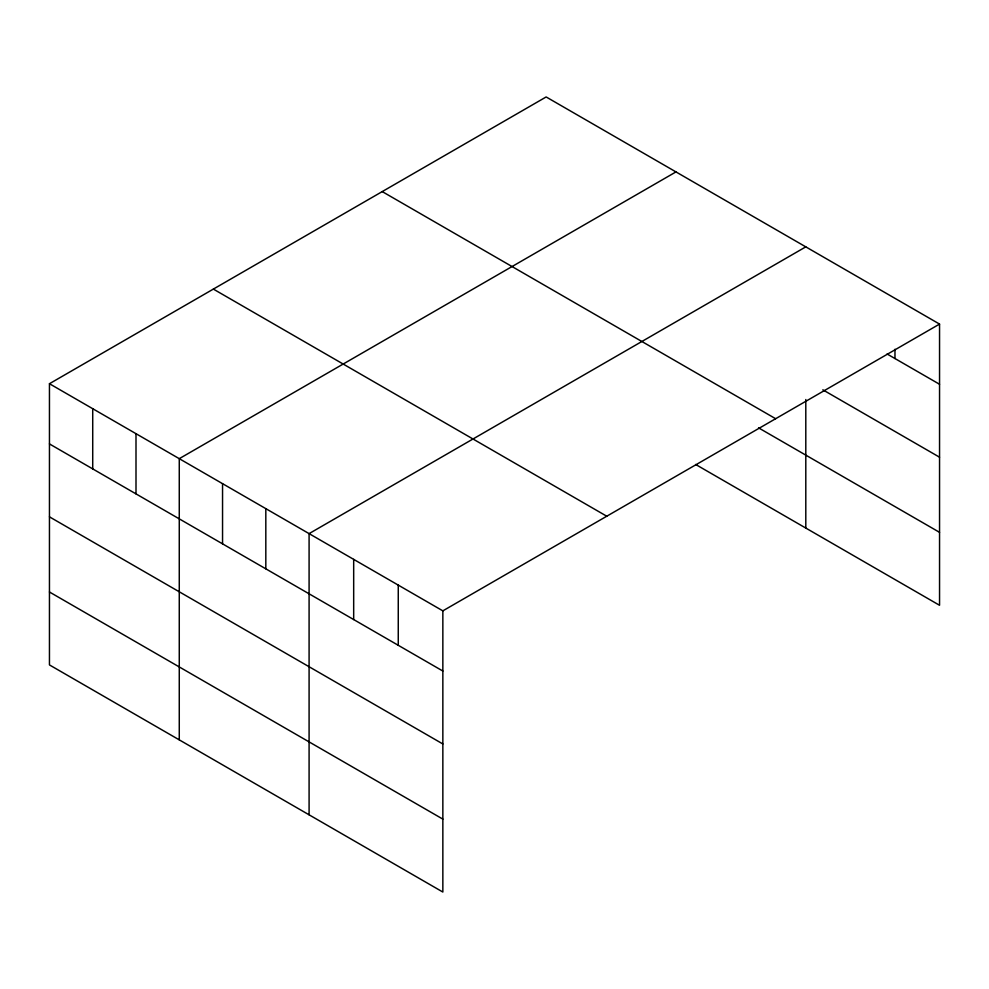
<?xml version="1.0" encoding="UTF-8"?>
<svg xmlns="http://www.w3.org/2000/svg" width="989" height="989" viewBox="0 0 989 989"><rect width="100%" height="100%" fill="white"/><g stroke="black" fill="none" stroke-linecap="round" stroke-linejoin="round"><path stroke-width="1.48" d="M49.45 383.72L442.849 610.856L442.849 892.041L49.45 664.917L49.45 383.72L546.151 96.959L939.55 324.083L939.55 605.28L695.638 464.459M675.969 171.913L179.269 458.673L179.269 739.871M805.8 246.854L309.087 533.627L309.087 814.825M442.849 610.856L939.55 324.083M887.096 353.988L939.55 384.264M822.836 389.814L939.55 457.202M382.236 191.594L775.636 418.718M758.588 427.866L939.55 532.342M213.364 289.097L606.764 516.221M49.45 443.913L442.849 671.036M49.45 516.839L442.849 743.963M49.45 591.991L442.849 819.115M894.971 349.265L894.971 358.525M805.8 399.519L805.8 528.052M398.258 585.105L398.258 645.298M353.679 559.366L353.679 619.559M265.818 508.643L265.818 568.836M222.55 483.658L222.55 543.851M136 433.689L136 493.882M92.719 408.704L92.719 468.897"/></g></svg>
